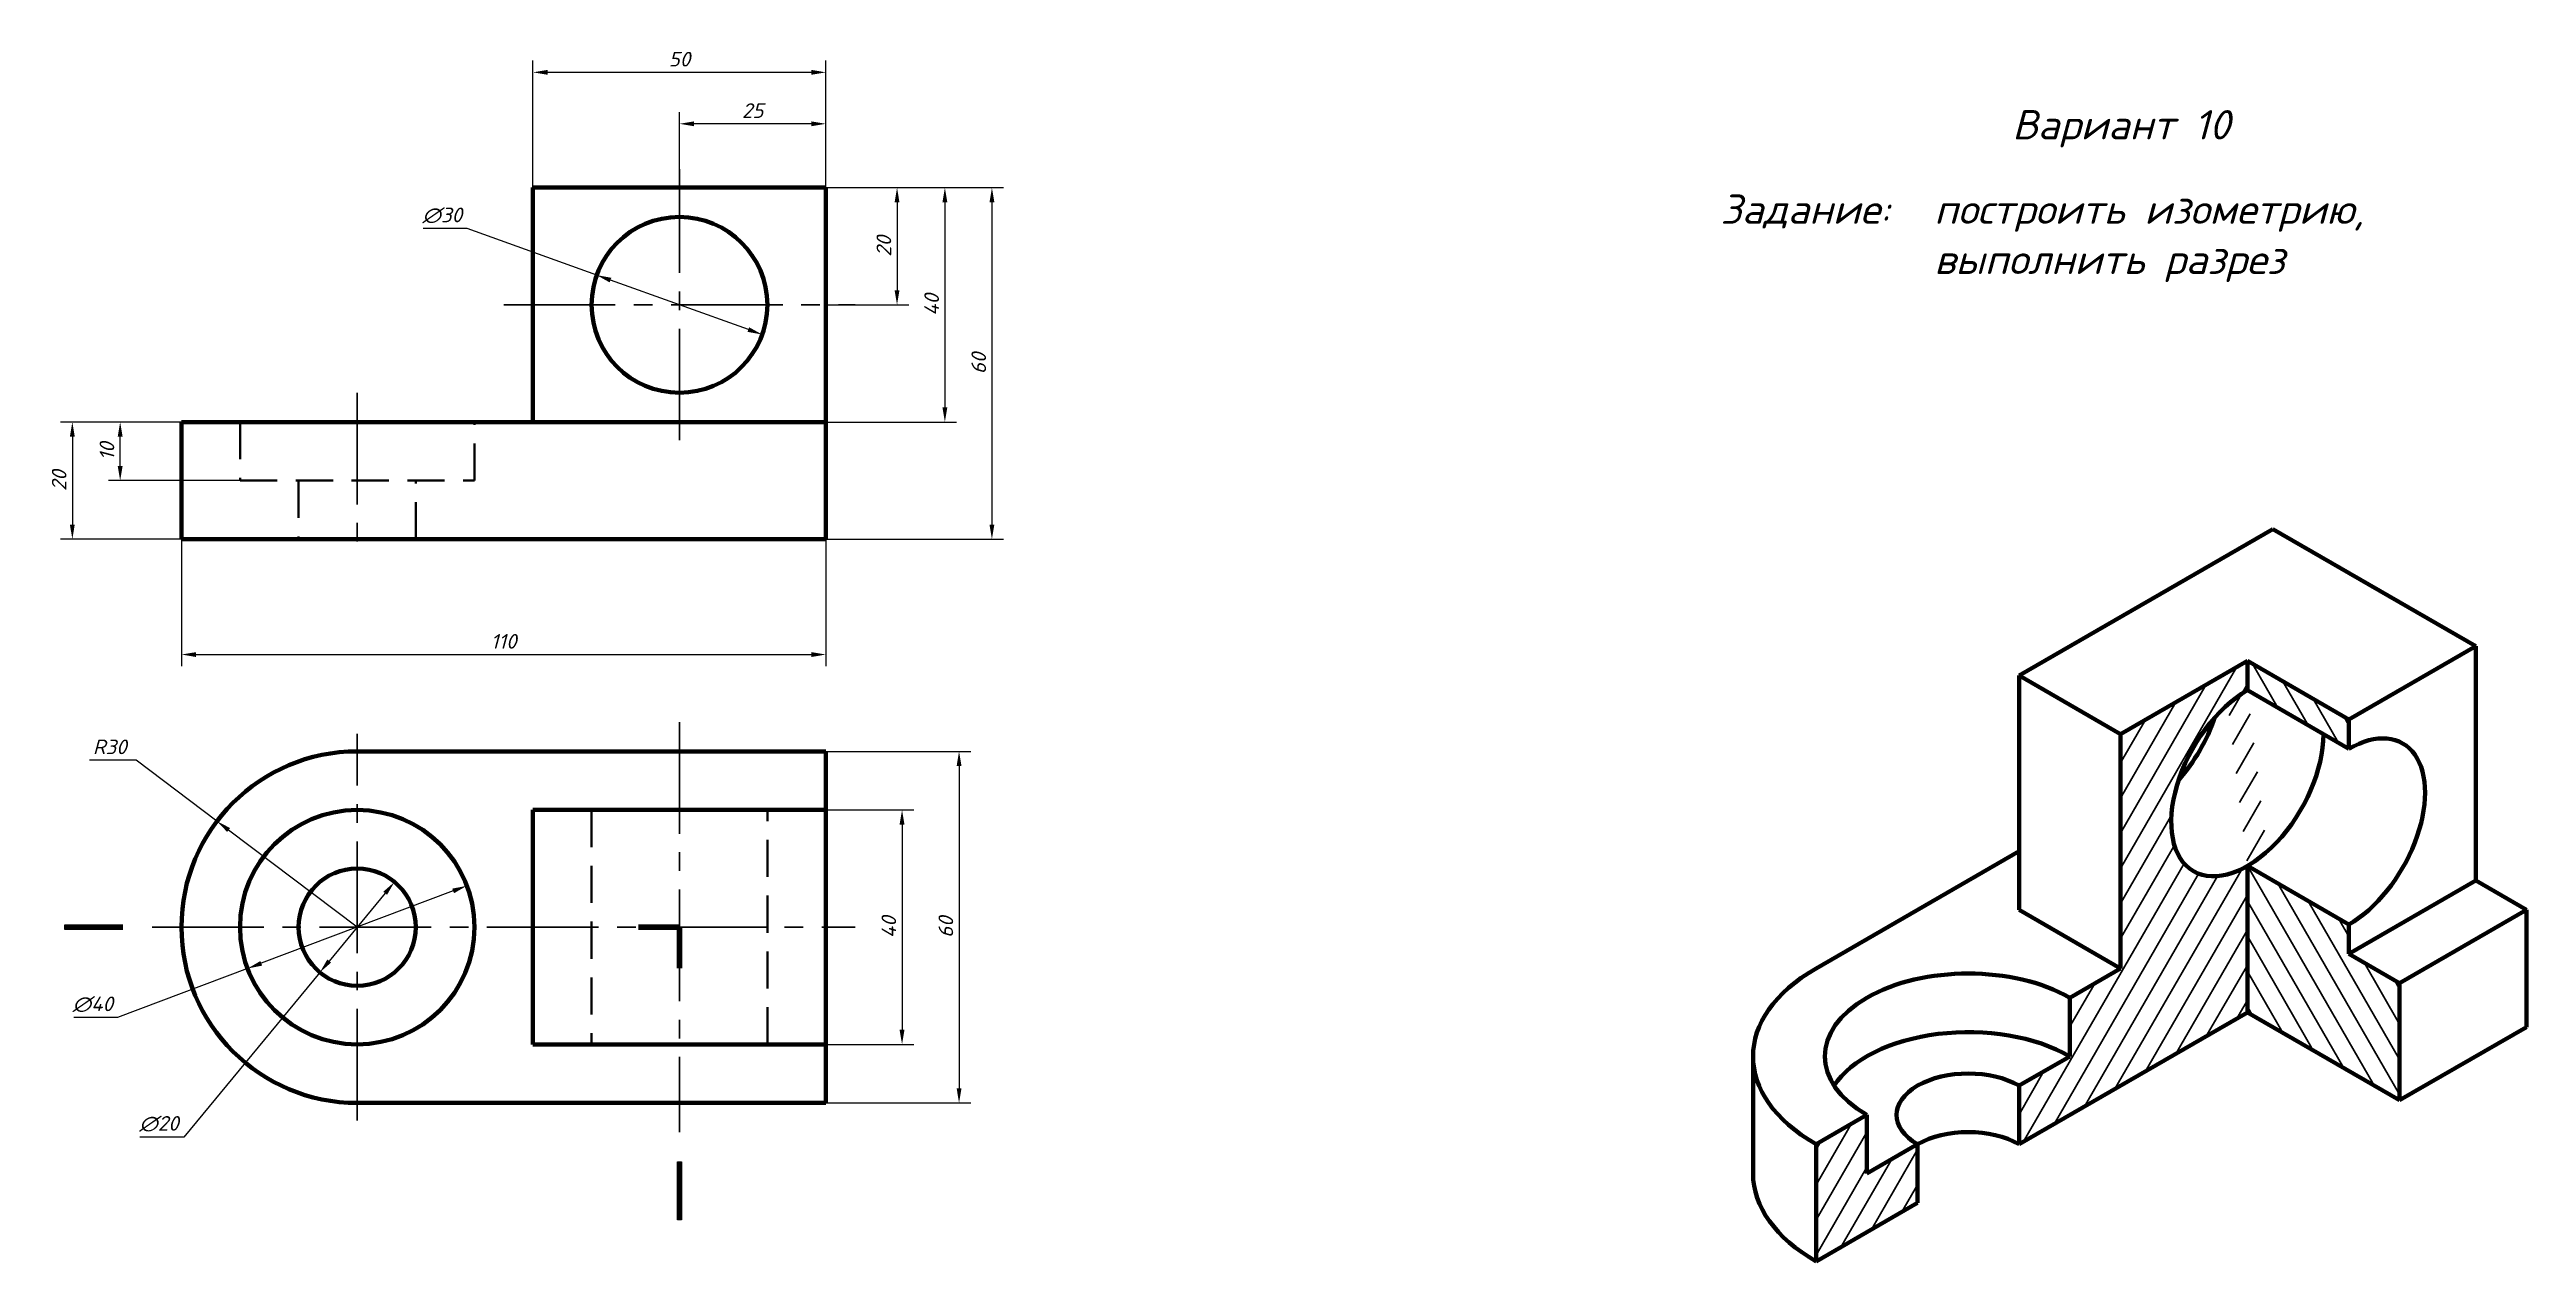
# Model space of a CAD drawing. Header units: millimetres. Extents: x 17 to 439, y 46 to 253.
import ezdxf

# ---------------------------------------------------------------- set-up
doc = ezdxf.new("R2010")
doc.units = ezdxf.units.MM
doc.linetypes.add('CENTER2', pattern=[28.575, 19.05, -3.175, 3.175, -3.175])
doc.linetypes.add('DASHED2', pattern=[9.525, 6.35, -3.175])
for name, color, linetype, lineweight in [('HIDE', 4, 'DASHED2', 40), ('OSI', 2, 'CENTER2', 30), ('osn', 3, 'Continuous', 80), ('razm', 6, 'Continuous', 30), ('tonk', 1, 'Continuous', 30)]:
    doc.layers.add(name, color=color, linetype=linetype, lineweight=lineweight)
doc.styles.add('наклон', font='simplex.shx', dxfattribs={"oblique": 15})
doc.dimstyles.new('разм', dxfattribs={"dimtxt": 2.5, "dimasz": 2.5, "dimexe": 2, "dimexo": 0, "dimgap": 1, "dimtad": 1, "dimdec": 0, "dimtxsty": 'наклон', "dimcen": 2.5, "dimadec": 0, "dimazin": 0, "dimtfac": 1, "dimtdec": 0, "dimtmove": 0, "dimatfit": 2, "dimfxl": 1, "dimarcsym": 0})
doc.dimstyles.new('разм$3', dxfattribs={"dimtxt": 2.5, "dimasz": 2.5, "dimexe": 2, "dimexo": 0, "dimgap": 1, "dimtad": 1, "dimtoh": 1, "dimdec": 0, "dimtxsty": 'наклон', "dimcen": 2.5, "dimadec": 0, "dimazin": 0, "dimtfac": 1, "dimtdec": 0, "dimtmove": 0, "dimatfit": 2, "dimfxl": 1, "dimarcsym": 0})
doc.dimstyles.new('разм$4', dxfattribs={"dimtxt": 2.5, "dimasz": 2.5, "dimexe": 2, "dimexo": 0, "dimgap": 1, "dimtad": 1, "dimtoh": 1, "dimdec": 0, "dimtxsty": 'наклон', "dimcen": 2.5, "dimadec": 0, "dimazin": 0, "dimtfac": 1, "dimtdec": 0, "dimtmove": 0, "dimatfit": 2, "dimfxl": 1, "dimarcsym": 0})

# ---------------------------------------------------------------- blocks, each defined once
blk = doc.blocks.new('*D3')
at = {"layer": 'Defpoints', "color": 0, "transparency": 16777216}
for p in [(39.15, 169.22), (149.15, 169.22), (149.15, 149.54)]:
    blk.add_point(p, dxfattribs=at)
at = {"layer": 'razm', "color": 0, "lineweight": -2, "transparency": 16777216}
for p, q in [((39.15, 169.22), (39.15, 147.54)), ((149.15, 169.22), (149.15, 147.54)), ((41.65, 149.54), (146.65, 149.54))]:
    blk.add_line(p, q, dxfattribs=at)
at = {"layer": 'razm', "color": 0, "transparency": 16777216}
for points in [[(41.65, 149.95), (41.65, 149.12), (39.15, 149.54)], [(146.65, 149.95), (146.65, 149.12), (149.15, 149.54)]]:
    blk.add_solid(points, dxfattribs=at)
at = {"layer": 'razm', "color": 0, "transparency": 16777216, "insert": (94.15, 151.79), "char_height": 2.5, "attachment_point": 5, "style": 'наклон'}
blk.add_mtext('110', dxfattribs=at)
blk = doc.blocks.new('*D4')
at = {"layer": 'Defpoints', "color": 0, "transparency": 16777216}
for p in [(149.15, 229.22), (149.15, 209.22), (161.29, 209.22)]:
    blk.add_point(p, dxfattribs=at)
at = {"layer": 'razm', "color": 0, "lineweight": -2, "transparency": 16777216}
for p, q in [((149.15, 229.22), (163.29, 229.22)), ((161.29, 226.72), (161.29, 211.72)), ((149.15, 209.22), (163.29, 209.22))]:
    blk.add_line(p, q, dxfattribs=at)
at = {"layer": 'razm', "color": 0, "transparency": 16777216}
for points in [[(160.87, 226.72), (161.7, 226.72), (161.29, 229.22)], [(160.87, 211.72), (161.7, 211.72), (161.29, 209.22)]]:
    blk.add_solid(points, dxfattribs=at)
at = {"layer": 'razm', "color": 0, "transparency": 16777216, "insert": (159.04, 219.22), "char_height": 2.5, "attachment_point": 5, "rotation": 90, "style": 'наклон'}
blk.add_mtext('20', dxfattribs=at)
blk = doc.blocks.new('*D5')
at = {"layer": 'Defpoints', "color": 0, "transparency": 16777216}
for p in [(149.15, 229.22), (149.15, 189.22), (169.45, 189.22)]:
    blk.add_point(p, dxfattribs=at)
at = {"layer": 'razm', "color": 0, "lineweight": -2, "transparency": 16777216}
for p, q in [((149.15, 229.22), (171.45, 229.22)), ((169.45, 226.72), (169.45, 191.72)), ((149.15, 189.22), (171.45, 189.22))]:
    blk.add_line(p, q, dxfattribs=at)
at = {"layer": 'razm', "color": 0, "transparency": 16777216}
for points in [[(169.04, 226.72), (169.87, 226.72), (169.45, 229.22)], [(169.04, 191.72), (169.87, 191.72), (169.45, 189.22)]]:
    blk.add_solid(points, dxfattribs=at)
at = {"layer": 'razm', "color": 0, "transparency": 16777216, "insert": (167.2, 209.22), "char_height": 2.5, "attachment_point": 5, "rotation": 90, "style": 'наклон'}
blk.add_mtext('40', dxfattribs=at)
blk = doc.blocks.new('*D2')
at = {"layer": 'Defpoints', "color": 0, "transparency": 16777216}
for p in [(149.15, 229.22), (149.15, 169.22), (177.48, 169.22)]:
    blk.add_point(p, dxfattribs=at)
at = {"layer": 'razm', "color": 0, "lineweight": -2, "transparency": 16777216}
for p, q in [((149.15, 229.22), (179.48, 229.22)), ((177.48, 226.72), (177.48, 171.72)), ((149.15, 169.22), (179.48, 169.22))]:
    blk.add_line(p, q, dxfattribs=at)
at = {"layer": 'razm', "color": 0, "transparency": 16777216}
for points in [[(177.07, 226.72), (177.9, 226.72), (177.48, 229.22)], [(177.07, 171.72), (177.9, 171.72), (177.48, 169.22)]]:
    blk.add_solid(points, dxfattribs=at)
at = {"layer": 'razm', "color": 0, "transparency": 16777216, "insert": (175.23, 199.22), "char_height": 2.5, "attachment_point": 5, "rotation": 90, "style": 'наклон'}
blk.add_mtext('60', dxfattribs=at)
blk = doc.blocks.new('*D6')
at = {"layer": 'Defpoints', "color": 0, "transparency": 16777216}
for p in [(110.03, 214.29), (138.26, 204.16)]:
    blk.add_point(p, dxfattribs=at)
at = {"layer": 'razm', "color": 0, "lineweight": -2, "transparency": 16777216}
for p, q in [((87.92, 222.23), (80.43, 222.23)), ((110.03, 214.29), (87.92, 222.23)), ((135.91, 205), (112.38, 213.45))]:
    blk.add_line(p, q, dxfattribs=at)
at = {"layer": 'razm', "color": 0, "transparency": 16777216}
for points in [[(112.52, 213.84), (112.24, 213.05), (110.03, 214.29)], [(136.05, 205.39), (135.77, 204.61), (138.26, 204.16)]]:
    blk.add_solid(points, dxfattribs=at)
at = {"layer": 'razm', "color": 0, "transparency": 16777216, "insert": (83.67, 224.48), "char_height": 2.5, "attachment_point": 5, "style": 'наклон'}
blk.add_mtext('∅30', dxfattribs=at)
blk = doc.blocks.new('*D7')
at = {"layer": 'Defpoints', "color": 0, "transparency": 16777216}
for p in [(124.15, 240.12), (124.15, 229.22), (149.15, 229.22)]:
    blk.add_point(p, dxfattribs=at)
at = {"layer": 'razm', "color": 0, "lineweight": -2, "transparency": 16777216}
for p, q in [((124.15, 229.22), (124.15, 242.12)), ((149.15, 229.22), (149.15, 242.12)), ((146.65, 240.12), (126.65, 240.12))]:
    blk.add_line(p, q, dxfattribs=at)
at = {"layer": 'razm', "color": 0, "transparency": 16777216}
for points in [[(126.65, 240.53), (126.65, 239.7), (124.15, 240.12)], [(146.65, 240.53), (146.65, 239.7), (149.15, 240.12)]]:
    blk.add_solid(points, dxfattribs=at)
at = {"layer": 'razm', "color": 0, "transparency": 16777216, "insert": (136.65, 242.37), "char_height": 2.5, "attachment_point": 5, "style": 'наклон'}
blk.add_mtext('25', dxfattribs=at)
blk = doc.blocks.new('*D8')
at = {"layer": 'Defpoints', "color": 0, "transparency": 16777216}
for p in [(99.15, 248.9), (99.15, 229.22), (149.15, 229.22)]:
    blk.add_point(p, dxfattribs=at)
at = {"layer": 'razm', "color": 0, "lineweight": -2, "transparency": 16777216}
for p, q in [((99.15, 229.22), (99.15, 250.9)), ((149.15, 229.22), (149.15, 250.9)), ((146.65, 248.9), (101.65, 248.9))]:
    blk.add_line(p, q, dxfattribs=at)
at = {"layer": 'razm', "color": 0, "transparency": 16777216}
for points in [[(101.65, 249.32), (101.65, 248.49), (99.15, 248.9)], [(146.65, 249.32), (146.65, 248.49), (149.15, 248.9)]]:
    blk.add_solid(points, dxfattribs=at)
at = {"layer": 'razm', "color": 0, "transparency": 16777216, "insert": (124.15, 251.15), "char_height": 2.5, "attachment_point": 5, "style": 'наклон'}
blk.add_mtext('50', dxfattribs=at)
blk = doc.blocks.new('*D9')
at = {"layer": 'Defpoints', "color": 0, "transparency": 16777216}
for p in [(28.69, 189.22), (39.15, 189.22), (49.15, 179.22)]:
    blk.add_point(p, dxfattribs=at)
at = {"layer": 'razm', "color": 0, "lineweight": -2, "transparency": 16777216}
for p, q in [((39.15, 189.22), (26.69, 189.22)), ((28.69, 181.72), (28.69, 186.72)), ((49.15, 179.22), (26.69, 179.22))]:
    blk.add_line(p, q, dxfattribs=at)
at = {"layer": 'razm', "color": 0, "transparency": 16777216}
for points in [[(28.27, 186.72), (29.11, 186.72), (28.69, 189.22)], [(28.27, 181.72), (29.11, 181.72), (28.69, 179.22)]]:
    blk.add_solid(points, dxfattribs=at)
at = {"layer": 'razm', "color": 0, "transparency": 16777216, "insert": (26.44, 184.22), "char_height": 2.5, "attachment_point": 5, "rotation": 90, "style": 'наклон'}
blk.add_mtext('10', dxfattribs=at)
blk = doc.blocks.new('*D10')
at = {"layer": 'Defpoints', "color": 0, "transparency": 16777216}
for p in [(39.15, 189.22), (20.53, 169.22), (39.15, 169.22)]:
    blk.add_point(p, dxfattribs=at)
at = {"layer": 'razm', "color": 0, "lineweight": -2, "transparency": 16777216}
for p, q in [((39.15, 189.22), (18.53, 189.22)), ((20.53, 186.72), (20.53, 171.72)), ((39.15, 169.22), (18.53, 169.22))]:
    blk.add_line(p, q, dxfattribs=at)
at = {"layer": 'razm', "color": 0, "transparency": 16777216}
for points in [[(20.11, 186.72), (20.94, 186.72), (20.53, 189.22)], [(20.11, 171.72), (20.94, 171.72), (20.53, 169.22)]]:
    blk.add_solid(points, dxfattribs=at)
at = {"layer": 'razm', "color": 0, "transparency": 16777216, "insert": (18.28, 179.22), "char_height": 2.5, "attachment_point": 5, "rotation": 90, "style": 'наклон'}
blk.add_mtext('20', dxfattribs=at)
blk = doc.blocks.new('*D11')
at = {"layer": 'Defpoints', "color": 0, "transparency": 16777216}
for p in [(45.21, 121.1), (69.15, 103.01)]:
    blk.add_point(p, dxfattribs=at)
at = {"layer": 'razm', "color": 0, "lineweight": -2, "transparency": 16777216}
for p, q in [((31.4, 131.53), (23.43, 131.53)), ((45.21, 121.1), (31.4, 131.53)), ((69.15, 103.01), (47.2, 119.59))]:
    blk.add_line(p, q, dxfattribs=at)
at = {"layer": 'razm', "color": 0, "transparency": 16777216}
blk.add_solid([(47.46, 119.92), (46.95, 119.26), (45.21, 121.1)], dxfattribs=at)
at = {"layer": 'razm', "color": 0, "transparency": 16777216, "insert": (26.92, 133.78), "char_height": 2.5, "attachment_point": 5, "style": 'наклон'}
blk.add_mtext('R30', dxfattribs=at)
blk = doc.blocks.new('*D12')
at = {"layer": 'Defpoints', "color": 0, "transparency": 16777216}
for p in [(87.86, 110.07), (50.43, 95.95)]:
    blk.add_point(p, dxfattribs=at)
at = {"layer": 'razm', "color": 0, "lineweight": -2, "transparency": 16777216}
for p, q in [((85.52, 109.19), (52.77, 96.84)), ((50.43, 95.95), (28.26, 87.59)), ((28.26, 87.59), (20.77, 87.59))]:
    blk.add_line(p, q, dxfattribs=at)
at = {"layer": 'razm', "color": 0, "transparency": 16777216}
for points in [[(85.37, 109.58), (85.67, 108.8), (87.86, 110.07)], [(52.63, 97.23), (52.92, 96.45), (50.43, 95.95)]]:
    blk.add_solid(points, dxfattribs=at)
at = {"layer": 'razm', "color": 0, "transparency": 16777216, "insert": (24.02, 89.84), "char_height": 2.5, "attachment_point": 5, "style": 'наклон'}
blk.add_mtext('∅40', dxfattribs=at)
blk = doc.blocks.new('*D13')
at = {"layer": 'Defpoints', "color": 0, "transparency": 16777216}
for p in [(75.51, 110.72), (62.78, 95.3)]:
    blk.add_point(p, dxfattribs=at)
at = {"layer": 'razm', "color": 0, "lineweight": -2, "transparency": 16777216}
for p, q in [((73.92, 108.8), (64.37, 97.23)), ((62.78, 95.3), (39.57, 67.19)), ((39.57, 67.19), (32.07, 67.19))]:
    blk.add_line(p, q, dxfattribs=at)
at = {"layer": 'razm', "color": 0, "transparency": 16777216}
for points in [[(73.6, 109.06), (74.24, 108.53), (75.51, 110.72)], [(64.05, 97.5), (64.69, 96.96), (62.78, 95.3)]]:
    blk.add_solid(points, dxfattribs=at)
at = {"layer": 'razm', "color": 0, "transparency": 16777216, "insert": (35.32, 69.44), "char_height": 2.5, "attachment_point": 5, "style": 'наклон'}
blk.add_mtext('∅20', dxfattribs=at)
blk = doc.blocks.new('*D14')
at = {"layer": 'Defpoints', "color": 0, "transparency": 16777216}
for p in [(149.15, 123.01), (149.15, 83.01), (162.14, 83.01)]:
    blk.add_point(p, dxfattribs=at)
at = {"layer": 'razm', "color": 0, "lineweight": -2, "transparency": 16777216}
for p, q in [((149.15, 123.01), (164.14, 123.01)), ((162.14, 120.51), (162.14, 85.51)), ((149.15, 83.01), (164.14, 83.01))]:
    blk.add_line(p, q, dxfattribs=at)
at = {"layer": 'razm', "color": 0, "transparency": 16777216}
for points in [[(161.72, 120.51), (162.56, 120.51), (162.14, 123.01)], [(161.72, 85.51), (162.56, 85.51), (162.14, 83.01)]]:
    blk.add_solid(points, dxfattribs=at)
at = {"layer": 'razm', "color": 0, "transparency": 16777216, "insert": (159.89, 103.01), "char_height": 2.5, "attachment_point": 5, "rotation": 90, "style": 'наклон'}
blk.add_mtext('40', dxfattribs=at)
blk = doc.blocks.new('*D15')
at = {"layer": 'Defpoints', "color": 0, "transparency": 16777216}
for p in [(149.15, 133.01), (149.15, 73.01), (171.87, 73.01)]:
    blk.add_point(p, dxfattribs=at)
at = {"layer": 'razm', "color": 0, "lineweight": -2, "transparency": 16777216}
for p, q in [((149.15, 133.01), (173.87, 133.01)), ((171.87, 130.51), (171.87, 75.51)), ((149.15, 73.01), (173.87, 73.01))]:
    blk.add_line(p, q, dxfattribs=at)
at = {"layer": 'razm', "color": 0, "transparency": 16777216}
for points in [[(171.46, 130.51), (172.29, 130.51), (171.87, 133.01)], [(171.46, 75.51), (172.29, 75.51), (171.87, 73.01)]]:
    blk.add_solid(points, dxfattribs=at)
at = {"layer": 'razm', "color": 0, "transparency": 16777216, "insert": (169.62, 103.01), "char_height": 2.5, "attachment_point": 5, "rotation": 90, "style": 'наклон'}
blk.add_mtext('60', dxfattribs=at)

msp = doc.modelspace()

# ---------------------------------------------------------------- hatches: boundary and pattern name
at = {"layer": 'tonk'}
h = msp.add_hatch(dxfattribs=at)
h.set_pattern_fill('_USER', color=256, scale=3, angle=240, pattern_type=0)
h.set_pattern_definition([(240, (0, 0), (2.598076, -1.5), [])])
edge = h.paths.add_edge_path()
edge.add_ellipse((391.76, 128.46), major_axis=(-9.19, -15.91), ratio=0.57735, start_angle=289.4712, end_angle=405, ccw=False)
edge.add_ellipse((391.76, 128.46), major_axis=(-9.19, -15.91), ratio=0.57735, start_angle=250.5288, end_angle=289.4712, ccw=False)
edge.add_ellipse((391.76, 128.46), major_axis=(-9.19, -15.91), ratio=0.57735, start_angle=225, end_angle=250.5288, ccw=False)
edge.add_line((391.76, 143.46), (391.76, 148.46))
edge.add_line((391.76, 148.46), (370.11, 135.96))
edge.add_line((370.11, 135.96), (370.11, 95.96))
edge.add_line((370.11, 95.96), (361.45, 90.96))
edge.add_line((361.45, 90.96), (361.45, 80.96))
edge.add_line((361.45, 80.96), (352.79, 75.96))
edge.add_line((352.79, 75.96), (352.79, 65.96))
edge.add_line((352.79, 65.96), (391.76, 88.46))
edge.add_line((391.76, 88.46), (391.76, 113.46))
h.paths.add_polyline_path([(335.47, 65.96), (326.81, 60.96), (326.81, 70.96), (318.15, 65.96), (318.15, 45.96), (335.47, 55.96)])
h = msp.add_hatch(dxfattribs=at)
h.set_pattern_fill('_USER', color=256, scale=3, angle=120, pattern_type=0)
h.set_pattern_definition([(120, (0, 0), (-2.598076, -1.5), [])])
h.paths.add_polyline_path([(409.09, 98.46), (409.09, 103.46), (391.76, 113.46), (391.76, 88.46), (417.75, 73.46), (417.75, 93.46)])
h.paths.add_polyline_path([(391.76, 148.46), (391.76, 143.46), (409.09, 133.46), (409.09, 138.46)])

# ---------------------------------------------------------------- linework, layer by layer
at = {"layer": 'HIDE'}
for p, q in [((49.15, 189.22), (49.15, 179.22)), ((89.15, 179.22), (89.15, 189.22)), ((49.15, 179.22), (89.15, 179.22)), ((59.15, 179.22), (59.15, 169.22)), ((79.15, 169.22), (79.15, 179.22)), ((109.15, 123.01), (109.15, 83.01)), ((139.15, 83.01), (139.15, 123.01))]:
    msp.add_line(p, q, dxfattribs=at)
at = {"layer": 'OSI'}
for p, q in [((124.15, 186.1), (124.15, 232.35)), ((94.15, 209.22), (154.15, 209.22)), ((69.15, 194.22), (69.15, 167.22)), ((69.15, 70.01), (69.15, 136.01)), ((124.15, 138.01), (124.15, 68.01)), ((34.15, 103.01), (154.15, 103.01))]:
    msp.add_line(p, q, dxfattribs=at)
at = {"layer": 'osn'}
for p, q in [((149.15, 229.22), (99.15, 229.22)), ((99.15, 229.22), (99.15, 189.22)), ((149.15, 169.22), (149.15, 229.22)), ((149.15, 189.22), (39.15, 189.22)), ((39.15, 189.22), (39.15, 169.22)), ((39.15, 169.22), (149.15, 169.22)), ((396.09, 170.96), (352.79, 145.96)), ((430.74, 150.96), (396.09, 170.96)), ((391.76, 148.46), (370.11, 135.96)), ((409.09, 138.46), (391.76, 148.46)), ((391.76, 143.46), (391.76, 148.46)), ((430.74, 150.96), (409.09, 138.46)), ((430.74, 110.96), (430.74, 150.96)), ((352.79, 145.96), (352.79, 105.96)), ((370.11, 135.96), (352.79, 145.96)), ((409.09, 133.46), (391.76, 143.46)), ((370.11, 135.96), (370.11, 95.96)), ((409.09, 138.46), (409.09, 133.46)), ((149.15, 133.01), (69.15, 133.01)), ((149.15, 73.01), (149.15, 133.01)), ((149.15, 123.01), (99.15, 123.01)), ((99.15, 123.01), (99.15, 83.01)), ((352.79, 115.96), (318.15, 95.96)), ((391.76, 113.46), (409.09, 103.46)), ((391.76, 113.46), (391.76, 88.46)), ((409.09, 98.46), (430.74, 110.96)), ((439.4, 105.96), (430.74, 110.96)), ((370.11, 95.96), (352.79, 105.96)), ((439.4, 105.96), (417.75, 93.46)), ((439.4, 85.96), (439.4, 105.96)), ((29.15, 103.01), (19.15, 103.01)), ((409.09, 103.46), (409.09, 98.46)), ((409.09, 98.46), (417.75, 93.46)), ((370.11, 95.96), (361.45, 90.96)), ((417.75, 93.46), (417.75, 73.46)), ((361.45, 90.96), (361.45, 80.96)), ((352.79, 65.96), (391.76, 88.46)), ((417.75, 73.46), (391.76, 88.46)), ((439.4, 85.96), (417.75, 73.46)), ((99.15, 83.01), (149.15, 83.01)), ((307.39, 80.96), (307.39, 60.96)), ((361.45, 80.96), (352.79, 75.96)), ((69.15, 73.01), (149.15, 73.01)), ((352.79, 75.96), (352.79, 65.96)), ((326.81, 70.96), (318.15, 65.96)), ((326.81, 70.96), (326.81, 60.96)), ((318.15, 65.96), (318.15, 45.96)), ((326.81, 60.96), (335.47, 65.96)), ((335.47, 65.96), (335.47, 55.96)), ((124.15, 63.01), (124.15, 53.01)), ((318.15, 45.96), (335.47, 55.96))]:
    msp.add_line(p, q, dxfattribs=at)
at = {"layer": 'osn', "const_width": 1}
for points in [[(19.15, 103.01), (29.15, 103.01)], [(124.15, 103.01), (117.15, 103.01)], [(124.15, 96.01), (124.15, 103.01)], [(124.15, 53.01), (124.15, 63.01)]]:
    msp.add_lwpolyline(points, dxfattribs=at)
at = {"layer": 'osn'}
for centre, radius in [((124.15, 209.22), 15), ((69.15, 103.01), 20), ((69.15, 103.01), 10)]:
    msp.add_circle(centre, radius, dxfattribs=at)
msp.add_arc((69.15, 103.01), 30, 90, 270, dxfattribs=at)
for centre, major_axis, start_param, end_param in [((391.76, 128.46), (-9.19, -15.91), 3.926991, 8.63938), ((374.44, 138.46), (-9.19, -15.91), 1.230959, 1.910633), ((409.09, 118.46), (-9.19, -15.91), 0.785398, 3.926991), ((344.13, 80.96), (-36.74, 0), 5.497787, 7.068583), ((344.13, 80.96), (-24.49, 0), 3.926991, 7.068583), ((344.13, 70.96), (-24.49, 0), 3.926991, 5.921818), ((344.13, 70.96), (-12.25, 0), 3.926991, 7.068583), ((344.13, 60.96), (-12.25, 0), 3.926991, 5.497787), ((344.13, 60.96), (-36.74, 0), 6.283185, 7.068583)]:
    msp.add_ellipse(centre, major_axis=major_axis, ratio=0.57735, start_param=start_param, end_param=end_param, dxfattribs=at)

# ---------------------------------------------------------------- texts
at = {"layer": 'tonk', "style": 'наклон', "oblique": 15}
for s, p in [('Вариант 10', (351.62, 237.46)), ('Задание: ', (301.81, 223.05)), ('построить изометрию,', (338.31, 223.05)), ('выполнить разрез', (338.31, 214.48))]:
    msp.add_text(s, height=5, dxfattribs=at).set_placement(p)

# ---------------------------------------------------------------- dimensions: what is measured, and where the dimension line sits
at = {"layer": 'razm'}
for base, p1, p2, picture, middle in [((99.15, 248.9), (149.15, 229.22), (99.15, 229.22), '*D8', (124.15, 251.15)), ((124.15, 240.12), (149.15, 229.22), (124.15, 229.22), '*D7', (136.65, 242.37)), ((149.15, 149.54), (39.15, 169.22), (149.15, 169.22), '*D3', (94.15, 151.79))]:
    dim = msp.add_linear_dim(base=base, p1=p1, p2=p2, dimstyle='разм', dxfattribs=at)
    dim.commit()
    dim.dimension.update_dxf_attribs({"geometry": picture, "text_midpoint": middle})
for base, p1, p2, picture, middle in [((161.29, 209.22), (149.15, 229.22), (149.15, 209.22), '*D4', (159.04, 219.22)), ((20.53, 169.22), (39.15, 189.22), (39.15, 169.22), '*D10', (18.28, 179.22)), ((28.69, 189.22), (49.15, 179.22), (39.15, 189.22), '*D9', (26.44, 184.22)), ((171.87, 73.01), (149.15, 133.01), (149.15, 73.01), '*D15', (169.62, 103.01)), ((162.14, 83.01), (149.15, 123.01), (149.15, 83.01), '*D14', (159.89, 103.01))]:
    dim = msp.add_linear_dim(base=base, p1=p1, p2=p2, angle=90, dimstyle='разм', dxfattribs=at)
    dim.commit()
    dim.dimension.update_dxf_attribs({"geometry": picture, "text_midpoint": middle})
for base, p2, picture, middle in [((169.45, 189.22), (149.15, 189.22), '*D5', (169.45, 209.22)), ((177.48, 169.22), (149.15, 169.22), '*D2', (177.48, 199.22))]:
    dim = msp.add_linear_dim(base=base, p1=(149.15, 229.22), p2=p2, angle=90, dimstyle='разм', dxfattribs=at)
    dim.commit()
    dim.dimension.update_dxf_attribs({"geometry": picture, "text_midpoint": middle, "dimtype": 160})
for p1, p2, picture, middle in [((138.26, 204.16), (110.03, 214.29), '*D6', (83.67, 222.23)), ((87.86, 110.07), (50.43, 95.95), '*D12', (24.02, 87.59)), ((75.51, 110.72), (62.78, 95.3), '*D13', (35.32, 67.19))]:
    dim = msp.add_diameter_dim_2p(p1=p1, p2=p2, dimstyle='разм$3', dxfattribs=at)
    dim.commit()
    dim.dimension.update_dxf_attribs({"geometry": picture, "text_midpoint": middle, "dimtype": 163})
dim = msp.add_radius_dim(center=(69.15, 103.01), mpoint=(45.21, 121.1), dimstyle='разм$4', dxfattribs=at)
dim.commit()
dim.dimension.update_dxf_attribs({"geometry": '*D11', "text_midpoint": (26.92, 131.53), "dimtype": 164})

doc.saveas('drawing.dxf')
